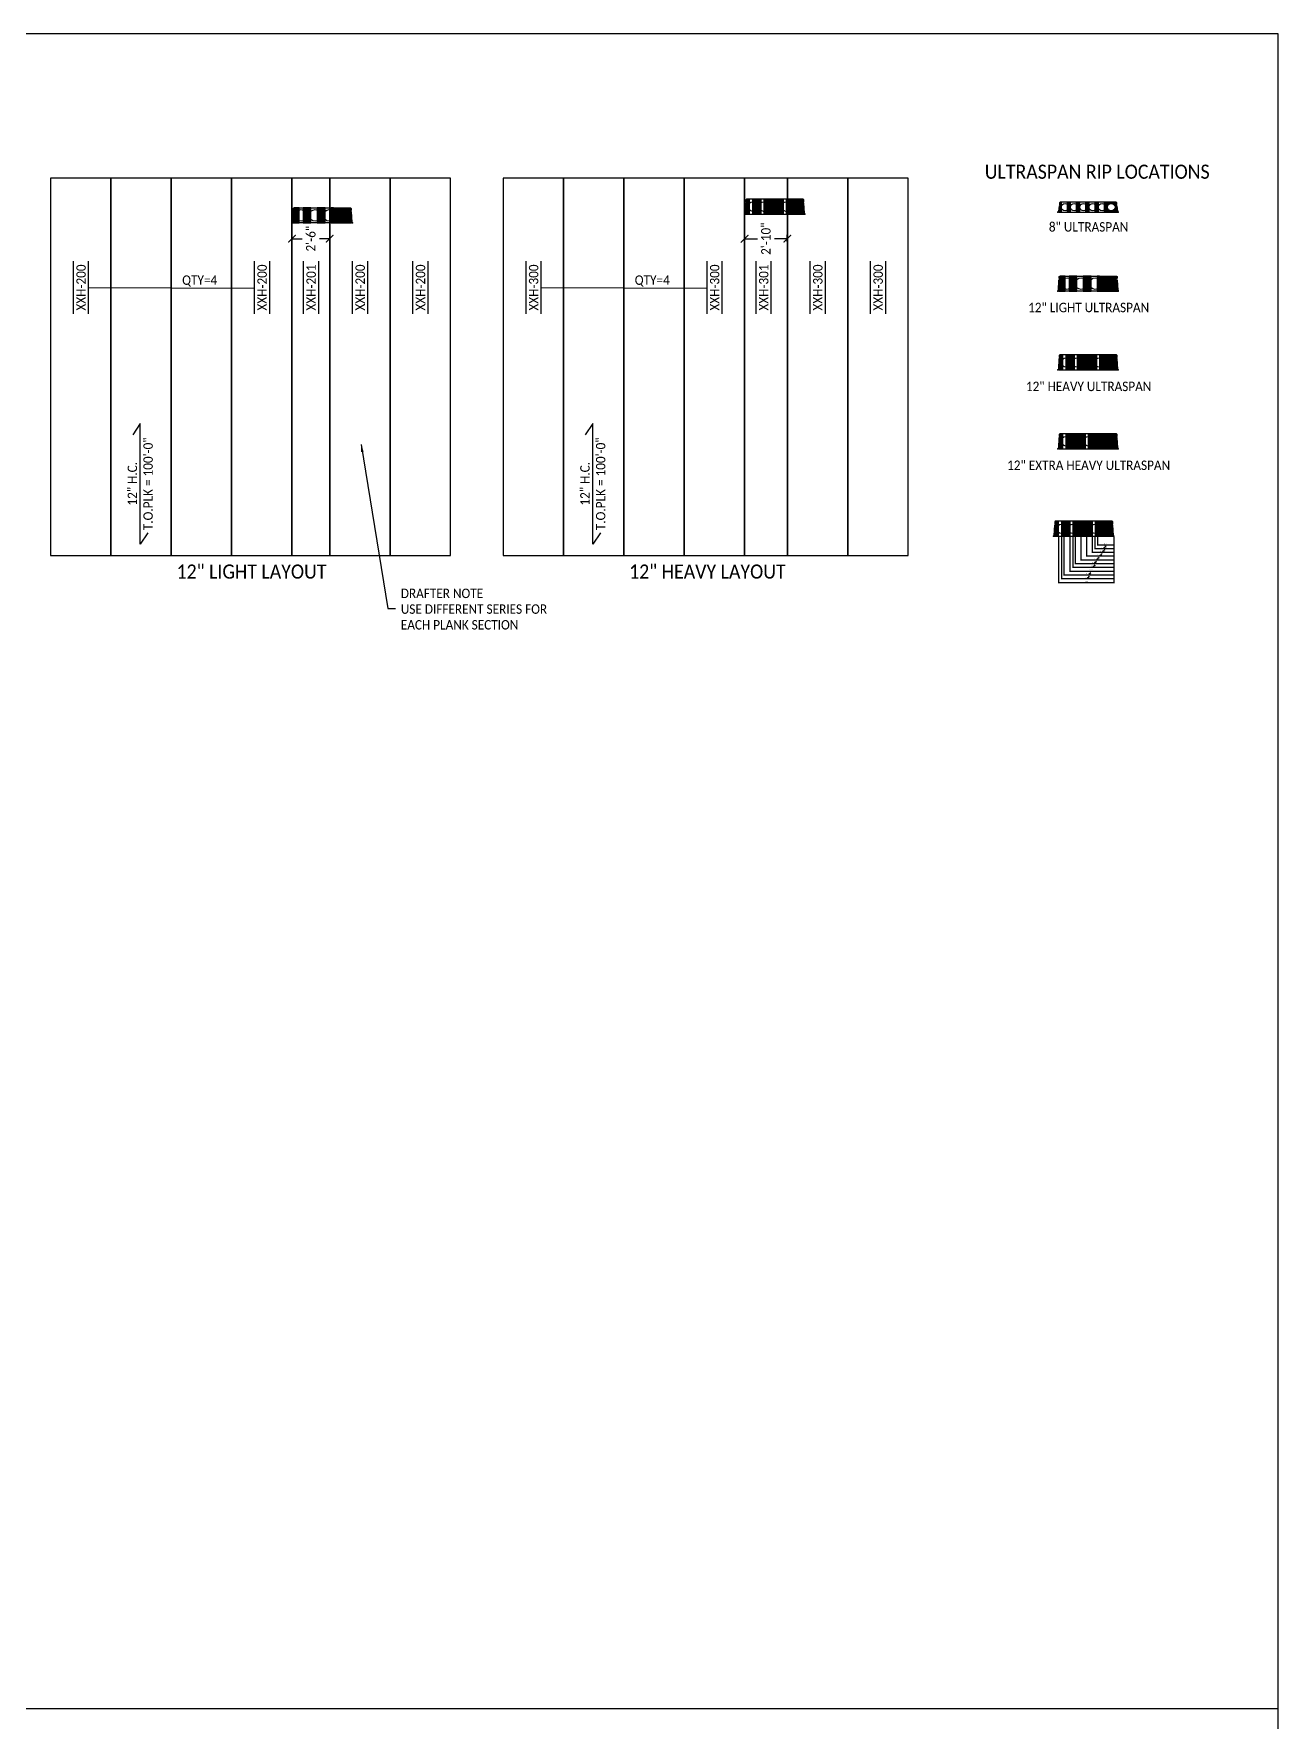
# Model space of a CAD drawing. Header units: inches. Extents: x -4800 to 29350, y 0 to 14051.
# Drawn here: x -2515 to -1525, y 2522 to 3864 of the extents above; entities that cross this region are included whole.
import ezdxf

# ---------------------------------------------------------------- set-up
doc = ezdxf.new("R2010")
doc.units = ezdxf.units.IN
doc.header["$LTSCALE"] = 0.5
doc.header["$MEASUREMENT"] = 0
for name, color, linetype in [('PC BM - BEAM CONT.', 1, 'Continuous'), ('PC PLK - 12H in CONT.', 150, 'Continuous'), ('PC PLK - 12L in CONT.', 151, 'Continuous'), ('PC PLK - DIRECTION NOTE', 3, 'Continuous'), ('PC PLK - RIP WIDTH', 4, 'Continuous'), ('PC PLK - TAG', 3, 'Continuous'), ('SHT - STEEL COLUMN', 4, 'Continuous')]:
    doc.layers.add(name, color=color, linetype=linetype)
for name, color, linetype, plot in [('PC PLK - RIP SECTIONS', 7, 'Continuous', False), ('SHT - NO PLOT LINE 2', 110, 'Continuous', False), ('SHT - NO PLOT LINE 3', 150, 'Continuous', False)]:
    doc.layers.add(name, color=color, linetype=linetype, plot=plot)
doc.layers.get('0').freeze()
doc.styles.add('CMC-NARROW', font='calibril.ttf', dxfattribs={"width": 0.9})
doc.dimstyles.new('CMC-NARROW', dxfattribs={"dimscale": 96, "dimtxt": 0.078125, "dimasz": 0.0625, "dimexe": 0.03125, "dimexo": 0.0625, "dimgap": 0.03125, "dimtad": 1, "dimdec": 4, "dimzin": 3, "dimdsep": 46, "dimlunit": 4, "dimtxsty": 'CMC-NARROW', "dimblk": 'ARCHTICK', "dimcen": 0, "dimclrd": 256, "dimclre": 256, "dimclrt": 256, "dimazin": 1, "dimtfac": 0.75, "dimtdec": 4, "dimtofl": 0, "dimtmove": 1, "dimatfit": 0, "dimfxl": 1, "dimtfillclr": 256, "dimfrac": 1, "dimtzin": 0, "dimlwd": -1, "dimlwe": -1, "dimarcsym": 0})

# ---------------------------------------------------------------- blocks, each defined once
blk = doc.blocks.new('_ArchTick')
at = {"color": 0, "linetype": 'ByBlock', "const_width": 0.15}
blk.add_lwpolyline([(-0.5, -0.5), (0.5, 0.5)], dxfattribs=at)
blk = doc.blocks.new('*D36')
at = {"layer": 'Defpoints', "color": 0, "transparency": 16777216}
for p in [(-2309.5, 3692.7), (-2279.5, 3701), (-2279.5, 3692.7)]:
    blk.add_point(p, dxfattribs=at)
at = {"layer": 'PC PLK - RIP WIDTH', "transparency": 16777216}
for p, q in [((-2309.5, 3698.7), (-2309.5, 3704)), ((-2309.5, 3701), (-2301.3, 3701)), ((-2279.5, 3701), (-2287.6, 3701)), ((-2279.5, 3698.7), (-2279.5, 3704))]:
    blk.add_line(p, q, dxfattribs=at)
at = {"layer": 'PC PLK - RIP WIDTH', "transparency": 16777216, "xscale": 6, "yscale": 6, "zscale": 6, "rotation": 180}
blk.add_blockref('_ArchTick', (-2309.5, 3701), dxfattribs=at)
at = {"layer": 'PC PLK - RIP WIDTH', "transparency": 16777216, "xscale": 6, "yscale": 6, "zscale": 6}
blk.add_blockref('_ArchTick', (-2279.5, 3701), dxfattribs=at)
at = {"layer": 'PC PLK - RIP WIDTH', "transparency": 16777216, "insert": (-2294.5, 3701), "char_height": 7.5, "attachment_point": 5, "rotation": 90, "style": 'CMC-NARROW'}
blk.add_mtext('2\'-6"', dxfattribs=at)
blk = doc.blocks.new('*D37')
at = {"layer": 'Defpoints', "color": 0, "transparency": 16777216}
for p in [(-1949.5, 3692.7), (-1915.5, 3701), (-1915.5, 3692.7)]:
    blk.add_point(p, dxfattribs=at)
at = {"layer": 'PC PLK - RIP WIDTH', "transparency": 16777216}
for p, q in [((-1949.5, 3698.7), (-1949.5, 3704)), ((-1949.5, 3701), (-1939.3, 3701)), ((-1915.5, 3701), (-1925.6, 3701)), ((-1915.5, 3698.7), (-1915.5, 3704))]:
    blk.add_line(p, q, dxfattribs=at)
at = {"layer": 'PC PLK - RIP WIDTH', "transparency": 16777216, "xscale": 6, "yscale": 6, "zscale": 6, "rotation": 180}
blk.add_blockref('_ArchTick', (-1949.5, 3701), dxfattribs=at)
at = {"layer": 'PC PLK - RIP WIDTH', "transparency": 16777216, "xscale": 6, "yscale": 6, "zscale": 6}
blk.add_blockref('_ArchTick', (-1915.5, 3701), dxfattribs=at)
at = {"layer": 'PC PLK - RIP WIDTH', "transparency": 16777216, "insert": (-1932.5, 3701), "char_height": 7.5, "attachment_point": 5, "rotation": 90, "style": 'CMC-NARROW'}
blk.add_mtext('2\'-10"', dxfattribs=at)
blk = doc.blocks.new('CMC PLANK RIPS 12in LIGHT')
at = {"layer": 'PC PLK - RIP SECTIONS'}
h = blk.add_hatch(color=241, dxfattribs=at)
h.dxf.hatch_style = 1
edge = h.paths.add_edge_path()
edge.add_line((0.6, 0), (0.1, 0.5))
edge.add_line((0.1, 0.5), (0.1, 0.7))
edge.add_line((0.1, 0.7), (0.3, 0.7))
edge.add_line((0.3, 0.7), (0.8, 8.8))
edge.add_arc((0.5, 9.5), 0.805, 288.3232, 425.0232)
edge.add_line((0.9, 10.2), (0.9, 11.5))
edge.add_line((0.9, 11.5), (1.4, 12))
edge.add_line((1.4, 12), (5.6, 12))
edge.add_line((5.6, 12), (5.6, 0))
edge.add_line((5.6, 0), (0.6, 0))
h = blk.add_hatch(color=71, dxfattribs=at)
h.dxf.hatch_style = 1
h.paths.add_polyline_path([(8.8, 0), (10.8, 0), (10.8, 12), (8.8, 12)])
h = blk.add_hatch(color=241, dxfattribs=at)
h.dxf.hatch_style = 1
h.paths.add_polyline_path([(15, 12), (10.8, 12), (10.8, 0), (15, 0)])
h = blk.add_hatch(color=71, dxfattribs=at)
h.dxf.hatch_style = 1
h.paths.add_polyline_path([(20, 0), (21.9, 0), (21.9, 12), (20, 12)])
h = blk.add_hatch(color=241, dxfattribs=at)
h.dxf.hatch_style = 1
h.paths.add_polyline_path([(26.3, 12), (21.9, 12), (21.9, 0), (26.3, 0)])
h = blk.add_hatch(color=71, dxfattribs=at)
h.dxf.hatch_style = 1
h.paths.add_polyline_path([(31.1, 0), (33.1, 0), (33.1, 12), (31.1, 12)])
h = blk.add_hatch(color=241, dxfattribs=at)
h.dxf.hatch_style = 1
edge = h.paths.add_edge_path()
edge.add_line((47.9, 0.5), (47.4, 0))
edge.add_line((47.4, 0), (33.1, 0))
edge.add_line((33.1, 0), (33.1, 12))
edge.add_line((33.1, 12), (46.6, 12))
edge.add_line((46.6, 12), (47.1, 11.5))
edge.add_line((47.1, 11.5), (47.1, 10.2))
edge.add_arc((47.5, 9.5), 0.805, 474.9768, 611.6768)
edge.add_line((47.2, 8.8), (47.7, 0.7))
edge.add_line((47.7, 0.7), (47.9, 0.7))
edge.add_line((47.9, 0.7), (47.9, 0.5))
at = {"layer": 'PC PLK - RIP SECTIONS', "color": 0}
blk.add_lwpolyline([(47.7, 0.7), (47.9, 0.7), (47.9, 0.5), (47.4, 0), (0.6, 0), (0.1, 0.5), (0.1, 0.7), (0.3, 0.7), (0.8, 8.8, 0.678962), (0.9, 10.2), (0.9, 11.5), (1.4, 12), (46.6, 12), (47.1, 11.5), (47.1, 10.2, 0.678962), (47.2, 8.8)], format="xyb", close=True, dxfattribs=at)
at = {"layer": 'PC PLK - RIP SECTIONS', "color": 1}
for points in [[(0.6, 0), (5.6, 0), (5.6, 12), (1.7, 12)], [(33.1, 12), (33.1, 0), (47.4, 0)]]:
    blk.add_lwpolyline(points, dxfattribs=at)
at = {"layer": 'PC PLK - RIP SECTIONS', "color": 3}
for points in [[(8.8, 0), (10.8, 0), (10.8, 12), (8.8, 12)], [(20, 0), (21.9, 0), (21.9, 12), (20, 12)], [(31.1, 0), (33.1, 0), (33.1, 12), (31.1, 12)]]:
    blk.add_lwpolyline(points, close=True, dxfattribs=at)
at = {"layer": 'PC PLK - RIP SECTIONS', "color": 1}
for points in [[(15, 12), (10.8, 12), (10.8, 0), (15, 0)], [(26.3, 12), (21.9, 12), (21.9, 0), (26.3, 0)]]:
    blk.add_lwpolyline(points, close=True, dxfattribs=at)
at = {"layer": 'PC PLK - RIP SECTIONS', "color": 8}
for centre in [(2.2, 1.7), (11.6, 1.7), (12.8, 10.2), (12.8, 3), (12.8, 1.7), (14.1, 1.7), (22.8, 1.7), (24, 10.2), (24, 3), (24, 1.7), (25.2, 1.7), (33.9, 1.7), (35.2, 10.2), (35.2, 3), (35.2, 1.7), (36.4, 1.7), (45.8, 1.7)]:
    blk.add_circle(centre, 0.25, dxfattribs=at)
at = {"layer": 'PC PLK - RIP SECTIONS'}
for centre in [(7.2, 6), (18.4, 6), (29.6, 6), (40.8, 6)]:
    blk.add_circle(centre, 4.66, dxfattribs=at)
for p in [(0, 0), (48, 0)]:
    blk.add_point(p, dxfattribs=at)
blk = doc.blocks.new('CMC PLANK RIPS 8in')
at = {"layer": 'PC PLK - RIP SECTIONS'}
h = blk.add_hatch(color=241, dxfattribs=at)
h.dxf.hatch_style = 1
edge = h.paths.add_edge_path()
edge.add_arc((0.4, 5.7), 0.937, 298.8501, 405.1108, ccw=False)
edge.add_line((0.9, 4.9), (0.3, 0.7))
edge.add_line((0.3, 0.7), (0.1, 0.7))
edge.add_line((0.1, 0.7), (0.1, 0.5))
edge.add_line((0.1, 0.5), (0.6, 0))
edge.add_line((0.6, 0), (2.8, 0))
edge.add_line((2.8, 0), (2.8, 8))
edge.add_line((2.8, 8), (1.7, 8))
edge.add_line((1.7, 8), (1.2, 7.5))
edge.add_line((1.2, 7.5), (1.1, 6.4))
h = blk.add_hatch(color=71, dxfattribs=at)
h.dxf.hatch_style = 1
h.paths.add_polyline_path([(8.4, 8), (7.2, 8), (7.2, 0), (8.4, 0)])
h = blk.add_hatch(color=241, dxfattribs=at)
h.dxf.hatch_style = 1
h.paths.add_polyline_path([(10.1, 8), (8.4, 8), (8.4, 0), (10.1, 0)])
h = blk.add_hatch(color=71, dxfattribs=at)
h.dxf.hatch_style = 1
h.paths.add_polyline_path([(15.8, 8), (14.5, 8), (14.5, 0), (15.8, 0)])
h = blk.add_hatch(color=241, dxfattribs=at)
h.dxf.hatch_style = 1
h.paths.add_polyline_path([(17.5, 8), (15.8, 8), (15.8, 0), (17.5, 0)])
h = blk.add_hatch(color=71, dxfattribs=at)
h.dxf.hatch_style = 1
h.paths.add_polyline_path([(23.1, 8), (22, 8), (22, 0), (23.1, 0)])
h = blk.add_hatch(color=241, dxfattribs=at)
h.dxf.hatch_style = 1
h.paths.add_polyline_path([(24.9, 8), (23.1, 8), (23.1, 0), (24.9, 0)])
h = blk.add_hatch(color=71, dxfattribs=at)
h.dxf.hatch_style = 1
h.paths.add_polyline_path([(30.5, 8), (29.2, 8), (29.2, 0), (30.5, 0)])
h = blk.add_hatch(color=241, dxfattribs=at)
h.dxf.hatch_style = 1
h.paths.add_polyline_path([(32.2, 8), (30.5, 8), (30.5, 0), (32.2, 0)])
h = blk.add_hatch(color=71, dxfattribs=at)
h.dxf.hatch_style = 1
h.paths.add_polyline_path([(37.8, 8), (36.8, 8), (36.8, 0), (37.8, 0)])
h = blk.add_hatch(color=241, dxfattribs=at)
h.dxf.hatch_style = 1
edge = h.paths.add_edge_path(flags=16)
edge.add_arc((42.4, 4), 3, 180, 540, ccw=False)
edge = h.paths.add_edge_path()
edge.add_line((46.3, 8), (46.8, 7.5))
edge.add_line((46.8, 7.5), (46.9, 6.4))
edge.add_arc((47.6, 5.7), 0.937, 494.8892, 601.15)
edge.add_line((47.1, 4.9), (47.7, 0.7))
edge.add_line((47.7, 0.7), (47.9, 0.7))
edge.add_line((47.9, 0.7), (47.9, 0.5))
edge.add_line((47.9, 0.5), (47.4, 0))
edge.add_line((47.4, 0), (37.8, 0))
edge.add_line((37.8, 0), (37.8, 8))
edge.add_line((37.8, 8), (46.3, 8))
at = {"layer": 'PC PLK - RIP SECTIONS', "color": 0}
blk.add_lwpolyline([(46.3, 8), (1.7, 8), (1.2, 7.5), (1.1, 6.4, -0.500002), (0.9, 4.9), (0.3, 0.7), (0.1, 0.7), (0.1, 0.5), (0.6, 0), (47.4, 0), (47.9, 0.5), (47.9, 0.7), (47.7, 0.7), (47.1, 4.9), (47.1, 4.9, -0.500003), (46.9, 6.4), (46.9, 6.4), (46.8, 7.5)], format="xyb", close=True, dxfattribs=at)
at = {"layer": 'PC PLK - RIP SECTIONS', "color": 1}
for points in [[(0.6, 0), (2.8, 0), (2.8, 8), (1.7, 8), (1.2, 7.5), (1.1, 6.4, -0.500002), (0.9, 4.9), (0.3, 0.7), (0.1, 0.7), (0.1, 0.5), (0.6, 0)], [(46.3, 8), (37.8, 8), (37.8, 0), (47.4, 0), (47.9, 0.5), (47.9, 0.7), (47.7, 0.7), (47.1, 4.9, -0.500003), (46.9, 6.4), (46.8, 7.5)]]:
    blk.add_lwpolyline(points, format="xyb", close=True, dxfattribs=at)
at = {"layer": 'PC PLK - RIP SECTIONS', "color": 3}
for points in [[(8.4, 8), (7.2, 8), (7.2, 0), (8.4, 0)], [(15.8, 8), (14.5, 8), (14.5, 0), (15.8, 0)], [(23.1, 8), (22, 8), (22, 0), (23.1, 0)], [(30.5, 8), (29.2, 8), (29.2, 0), (30.5, 0)], [(37.8, 8), (36.8, 8), (36.8, 0), (37.8, 0)]]:
    blk.add_lwpolyline(points, close=True, dxfattribs=at)
at = {"layer": 'PC PLK - RIP SECTIONS', "color": 1}
for points in [[(10.1, 8), (8.4, 8), (8.4, 0), (10.1, 0)], [(17.5, 8), (15.8, 8), (15.8, 0), (17.5, 0)], [(24.9, 8), (23.1, 8), (23.1, 0), (24.9, 0)], [(32.2, 8), (30.5, 8), (30.5, 0), (32.2, 0)]]:
    blk.add_lwpolyline(points, close=True, dxfattribs=at)
at = {"layer": 'PC PLK - RIP SECTIONS'}
for centre in [(1.9, 1.7), (9.2, 6.2), (9.2, 1.7), (16.6, 6.2), (16.6, 1.7), (24, 6.2), (24, 1.7), (31.4, 6.2), (31.4, 1.7), (38.8, 6.2), (38.8, 1.7), (46.1, 1.7)]:
    blk.add_circle(centre, 0.25, dxfattribs=at)
at = {"layer": 'PC PLK - RIP SECTIONS', "color": 0}
for centre in [(5.6, 4), (12.9, 4), (20.3, 4), (27.7, 4), (35.1, 4), (42.4, 4)]:
    blk.add_circle(centre, 3, dxfattribs=at)
at = {"layer": 'PC PLK - RIP SECTIONS'}
for p in [(0, 0), (48, 0)]:
    blk.add_point(p, dxfattribs=at)
blk = doc.blocks.new('CMC PLANK RIPS 12in EXT HEAVY')
at = {"layer": 'PC PLK - RIP SECTIONS'}
h = blk.add_hatch(color=241, dxfattribs=at)
h.dxf.hatch_style = 1
edge = h.paths.add_edge_path()
edge.add_line((0.6, 0), (0.1, 0.5))
edge.add_line((0.1, 0.5), (0.1, 0.7))
edge.add_line((0.1, 0.7), (0.3, 0.7))
edge.add_line((0.3, 0.7), (0.8, 8.8))
edge.add_arc((0.6, 9.4), 0.682, 280.9864, 431.4667)
edge.add_line((0.9, 10.1), (0.9, 11.5))
edge.add_line((0.9, 11.5), (1.4, 12))
edge.add_line((1.4, 12), (4, 12))
edge.add_line((4, 12), (4, 0))
edge.add_line((4, 0), (0.6, 0))
h = blk.add_hatch(color=71, dxfattribs=at)
h.dxf.hatch_style = 1
h.paths.add_polyline_path([(8.2, 0), (6.2, 0), (6.2, 12), (8.2, 12)])
h = blk.add_hatch(color=241, dxfattribs=at)
h.dxf.hatch_style = 1
h.paths.add_polyline_path([(13, 12), (8.2, 12), (8.2, 0), (13, 0)])
h = blk.add_hatch(color=71, dxfattribs=at)
h.dxf.hatch_style = 1
h.paths.add_polyline_path([(17.2, 0), (13, 0), (13, 12), (17.2, 12)])
h = blk.add_hatch(color=241, dxfattribs=at)
h.dxf.hatch_style = 1
h.paths.add_polyline_path([(22, 12), (17.2, 12), (17.2, 0), (22, 0)])
h = blk.add_hatch(color=71, dxfattribs=at)
h.dxf.hatch_style = 1
h.paths.add_polyline_path([(26, 0), (24, 0), (24, 12), (26, 12)])
h = blk.add_hatch(color=241, dxfattribs=at)
h.dxf.hatch_style = 1
h.paths.add_polyline_path([(30.7, 12), (26, 12), (26, 0), (30.7, 0)])
h = blk.add_hatch(color=71, dxfattribs=at)
h.dxf.hatch_style = 1
h.paths.add_polyline_path([(35, 0), (30.7, 0), (30.7, 12), (35, 12)])
h = blk.add_hatch(color=241, dxfattribs=at)
h.dxf.hatch_style = 1
edge = h.paths.add_edge_path()
edge.add_line((47.9, 0.5), (47.4, 0))
edge.add_line((47.4, 0), (35, 0))
edge.add_line((35, 0), (35, 12))
edge.add_line((35, 12), (46.6, 12))
edge.add_line((46.6, 12), (47.1, 11.5))
edge.add_line((47.1, 11.5), (47.1, 10.2))
edge.add_arc((47.5, 9.5), 0.805, 474.9768, 611.6768)
edge.add_line((47.2, 8.8), (47.7, 0.7))
edge.add_line((47.7, 0.7), (47.9, 0.7))
edge.add_line((47.9, 0.7), (47.9, 0.5))
at = {"layer": 'PC PLK - RIP SECTIONS', "color": 0}
blk.add_lwpolyline([(46.6, 12), (1.4, 12), (0.9, 11.5), (0.9, 10.2, -0.678962), (0.8, 8.8), (0.3, 0.7), (0.1, 0.7), (0.1, 0.5), (0.6, 0), (47.4, 0), (47.9, 0.5), (47.9, 0.7), (47.7, 0.7), (47.2, 8.8, -0.769999), (47.1, 10.1), (47.1, 11.5)], format="xyb", close=True, dxfattribs=at)
at = {"layer": 'PC PLK - RIP SECTIONS', "color": 1}
for points in [[(0.6, 0), (4, 0), (4, 12), (1.7, 12)], [(35, 12), (35, 0), (47.4, 0)]]:
    blk.add_lwpolyline(points, dxfattribs=at)
at = {"layer": 'PC PLK - RIP SECTIONS', "color": 3}
for points in [[(6.2, 0), (8.2, 0), (8.2, 12), (6.2, 12)], [(13, 0), (17.2, 0), (17.2, 12), (13, 12)], [(24, 0), (26, 0), (26, 12), (24, 12)], [(30.7, 0), (35, 0), (35, 12), (30.7, 12)]]:
    blk.add_lwpolyline(points, close=True, dxfattribs=at)
at = {"layer": 'PC PLK - RIP SECTIONS', "color": 1}
for points in [[(13, 12), (8.2, 12), (8.2, 0), (13, 0)], [(22, 12), (17.2, 12), (17.2, 0), (22, 0)], [(30.7, 12), (26, 12), (26, 0), (30.7, 0)]]:
    blk.add_lwpolyline(points, close=True, dxfattribs=at)
blk.add_lwpolyline([(35, 0), (47.4, 0), (47.9, 0.5), (47.9, 0.7), (47.7, 0.7), (47.2, 8.8, -0.678962), (47.1, 10.2), (47.1, 11.5), (46.6, 12), (35, 12), (35, 0)], format="xyb", dxfattribs=at)
at = {"layer": 'PC PLK - RIP SECTIONS', "color": 8}
for centre in [(2.1, 2.2), (9.7, 2.2), (10.7, 10.2), (10.7, 3.5), (11.7, 2.2), (18.6, 2.2), (19.6, 10.2), (19.6, 3.5), (20.6, 2.2), (27.4, 2.2), (28.4, 10.2), (28.4, 3.5), (29.4, 2.2), (36.3, 2.2), (37.3, 10.2), (37.3, 3.5), (38.3, 2.2), (45.9, 2.2)]:
    blk.add_circle(centre, 0.25, dxfattribs=at)
at = {"layer": 'PC PLK - RIP SECTIONS', "color": 0}
for centre in [(6.2, 6), (24, 6), (41.7, 6)]:
    blk.add_circle(centre, 3.75, dxfattribs=at)
at = {"layer": 'PC PLK - RIP SECTIONS'}
for p in [(0, 0), (48, 0)]:
    blk.add_point(p, dxfattribs=at)
blk = doc.blocks.new('CMC PLANK RIPS 12in HEAVY')
at = {"layer": 'PC PLK - RIP SECTIONS'}
h = blk.add_hatch(color=241, dxfattribs=at)
h.dxf.hatch_style = 1
edge = h.paths.add_edge_path()
edge.add_line((0.6, 0), (0.1, 0.5))
edge.add_line((0.1, 0.5), (0.1, 0.7))
edge.add_line((0.1, 0.7), (0.3, 0.7))
edge.add_line((0.3, 0.7), (0.8, 8.8))
edge.add_arc((0.6, 9.4), 0.682, 280.9864, 431.4667)
edge.add_line((0.9, 10.1), (0.9, 11.5))
edge.add_line((0.9, 11.5), (1.4, 12))
edge.add_line((1.4, 12), (4, 12))
edge.add_line((4, 12), (4, 0))
edge.add_line((4, 0), (0.6, 0))
h = blk.add_hatch(color=71, dxfattribs=at)
h.dxf.hatch_style = 1
h.paths.add_polyline_path([(8.3, 0), (6.3, 0), (6.3, 12), (8.3, 12)])
h = blk.add_hatch(color=241, dxfattribs=at)
h.dxf.hatch_style = 1
h.paths.add_polyline_path([(13, 12), (8.3, 12), (8.3, 0), (13, 0)])
h = blk.add_hatch(color=71, dxfattribs=at)
h.dxf.hatch_style = 1
h.paths.add_polyline_path([(17.3, 0), (15.3, 0), (15.3, 12), (17.3, 12)])
h = blk.add_hatch(color=241, dxfattribs=at)
h.dxf.hatch_style = 1
h.paths.add_polyline_path([(22, 12), (17.3, 12), (17.3, 0), (22, 0)])
h = blk.add_hatch(color=71, dxfattribs=at)
h.dxf.hatch_style = 1
h.paths.add_polyline_path([(26.1, 0), (21.8, 0), (21.8, 12), (26.1, 12)])
h = blk.add_hatch(color=241, dxfattribs=at)
h.dxf.hatch_style = 1
h.paths.add_polyline_path([(30.7, 12), (26, 12), (26, 0), (30.7, 0)])
h = blk.add_hatch(color=71, dxfattribs=at)
h.dxf.hatch_style = 1
h.paths.add_polyline_path([(35, 0), (33, 0), (33, 12), (35, 12)])
h = blk.add_hatch(color=241, dxfattribs=at)
h.dxf.hatch_style = 1
edge = h.paths.add_edge_path()
edge.add_line((47.9, 0.5), (47.4, 0))
edge.add_line((47.4, 0), (35, 0))
edge.add_line((35, 0), (35, 12))
edge.add_line((35, 12), (46.6, 12))
edge.add_line((46.6, 12), (47.1, 11.5))
edge.add_line((47.1, 11.5), (47.1, 10.2))
edge.add_arc((47.5, 9.5), 0.805, 474.9768, 611.6768)
edge.add_line((47.2, 8.8), (47.7, 0.7))
edge.add_line((47.7, 0.7), (47.9, 0.7))
edge.add_line((47.9, 0.7), (47.9, 0.5))
at = {"layer": 'PC PLK - RIP SECTIONS', "color": 0}
blk.add_lwpolyline([(46.6, 12), (1.4, 12), (0.9, 11.5), (0.9, 10.2, -0.678962), (0.8, 8.8), (0.3, 0.7), (0.1, 0.7), (0.1, 0.5), (0.6, 0), (47.4, 0), (47.9, 0.5), (47.9, 0.7), (47.7, 0.7), (47.2, 8.8, -0.769999), (47.1, 10.1), (47.1, 11.5)], format="xyb", close=True, dxfattribs=at)
at = {"layer": 'PC PLK - RIP SECTIONS', "color": 1}
for points in [[(0.6, 0), (4, 0), (4, 12), (1.7, 12)], [(35, 12), (35, 0), (47.4, 0)]]:
    blk.add_lwpolyline(points, dxfattribs=at)
at = {"layer": 'PC PLK - RIP SECTIONS', "color": 3}
for points in [[(6.3, 0), (8.3, 0), (8.3, 12), (6.3, 12)], [(13, 0), (17.3, 0), (17.3, 12), (13, 12)], [(15.3, 0), (17.3, 0), (17.3, 12), (15.3, 12)], [(21.8, 0), (26.1, 0), (26.1, 12), (21.8, 12)], [(30.7, 0), (35, 0), (35, 12), (30.7, 12)], [(33, 0), (35, 0), (35, 12), (33, 12)]]:
    blk.add_lwpolyline(points, close=True, dxfattribs=at)
at = {"layer": 'PC PLK - RIP SECTIONS', "color": 1}
for points in [[(13, 12), (8.3, 12), (8.3, 0), (13, 0)], [(22, 12), (17.3, 12), (17.3, 0), (22, 0)], [(30.7, 12), (26, 12), (26, 0), (30.7, 0)]]:
    blk.add_lwpolyline(points, close=True, dxfattribs=at)
blk.add_lwpolyline([(35, 0), (47.4, 0), (47.9, 0.5), (47.9, 0.7), (47.7, 0.7), (47.2, 8.8, -0.678962), (47.1, 10.2), (47.1, 11.5), (46.6, 12), (35, 12), (35, 0)], format="xyb", dxfattribs=at)
at = {"layer": 'PC PLK - RIP SECTIONS', "color": 8}
for centre in [(2.1, 2.2), (9.7, 2.2), (10.7, 10.2), (10.7, 3.5), (11.7, 2.2), (18.6, 2.2), (19.6, 10.2), (19.6, 3.5), (20.6, 2.2), (27.4, 2.2), (28.4, 10.2), (28.4, 3.5), (29.4, 2.2), (36.3, 2.2), (37.3, 10.2), (37.3, 3.5), (38.3, 2.2), (45.9, 2.2)]:
    blk.add_circle(centre, 0.25, dxfattribs=at)
at = {"layer": 'PC PLK - RIP SECTIONS', "color": 0}
for centre in [(6.3, 6), (15.1, 6), (32.9, 6), (41.8, 6)]:
    blk.add_circle(centre, 3.75, dxfattribs=at)
at = {"layer": 'PC PLK - RIP SECTIONS'}
for p in [(0, 0), (48, 0)]:
    blk.add_point(p, dxfattribs=at)
blk = doc.blocks.new('*D22')
at = {"layer": 'Defpoints', "color": 0, "transparency": 16777216}
for p in [(4969.8, 3262.3), (4982.8, 3262.3), (4982.8, 3255.4)]:
    blk.add_point(p, dxfattribs=at)
at = {"layer": 'PC BM - BEAM CONT.', "transparency": 16777216}
for p, q in [((4969.8, 3261.6), (4969.8, 3255.1)), ((4982.8, 3261.6), (4982.8, 3255.1)), ((4969.8, 3255.4), (4982.8, 3255.4))]:
    blk.add_line(p, q, dxfattribs=at)
at = {"layer": 'PC BM - BEAM CONT.', "transparency": 16777216, "xscale": 0.75, "yscale": 0.75, "zscale": 0.75, "rotation": 180}
blk.add_blockref('_ArchTick', (4969.8, 3255.4), dxfattribs=at)
at = {"layer": 'PC BM - BEAM CONT.', "transparency": 16777216, "xscale": 0.75, "yscale": 0.75, "zscale": 0.75}
blk.add_blockref('_ArchTick', (4982.8, 3255.4), dxfattribs=at)
at = {"layer": 'PC BM - BEAM CONT.', "transparency": 16777216, "insert": (4976.3, 3256.3), "char_height": 0.938, "attachment_point": 5, "style": 'CMC-NARROW'}
blk.add_mtext('1\'-1"', dxfattribs=at)
blk = doc.blocks.new('*D23')
at = {"layer": 'Defpoints', "color": 0, "transparency": 16777216}
for p in [(4967.7, 3262.3), (4982.8, 3262.3), (4967.7, 3252.4)]:
    blk.add_point(p, dxfattribs=at)
at = {"layer": 'PC BM - BEAM CONT.', "transparency": 16777216}
for p, q in [((4967.7, 3261.6), (4967.7, 3252.1)), ((4982.8, 3261.6), (4982.8, 3252.1)), ((4982.8, 3252.4), (4967.7, 3252.4))]:
    blk.add_line(p, q, dxfattribs=at)
at = {"layer": 'PC BM - BEAM CONT.', "transparency": 16777216, "xscale": 0.75, "yscale": 0.75, "zscale": 0.75, "rotation": 180}
blk.add_blockref('_ArchTick', (4967.7, 3252.4), dxfattribs=at)
at = {"layer": 'PC BM - BEAM CONT.', "transparency": 16777216, "xscale": 0.75, "yscale": 0.75, "zscale": 0.75}
blk.add_blockref('_ArchTick', (4982.8, 3252.4), dxfattribs=at)
at = {"layer": 'PC BM - BEAM CONT.', "transparency": 16777216, "insert": (4975.2, 3253.8), "char_height": 0.938, "attachment_point": 5, "style": 'CMC-NARROW'}
blk.add_mtext('1\'-3{\\H1x;\\S3#16;}"', dxfattribs=at)
blk = doc.blocks.new('*D24')
at = {"layer": 'Defpoints', "color": 0, "transparency": 16777216}
for p in [(4965.5, 3262.3), (4982.8, 3262.3), (4965.5, 3249.4)]:
    blk.add_point(p, dxfattribs=at)
at = {"layer": 'PC BM - BEAM CONT.', "transparency": 16777216}
for p, q in [((4965.5, 3261.6), (4965.5, 3249.1)), ((4982.8, 3261.6), (4982.8, 3249.1)), ((4982.8, 3249.4), (4965.5, 3249.4))]:
    blk.add_line(p, q, dxfattribs=at)
at = {"layer": 'PC BM - BEAM CONT.', "transparency": 16777216, "xscale": 0.75, "yscale": 0.75, "zscale": 0.75, "rotation": 180}
blk.add_blockref('_ArchTick', (4965.5, 3249.4), dxfattribs=at)
at = {"layer": 'PC BM - BEAM CONT.', "transparency": 16777216, "xscale": 0.75, "yscale": 0.75, "zscale": 0.75}
blk.add_blockref('_ArchTick', (4982.8, 3249.4), dxfattribs=at)
at = {"layer": 'PC BM - BEAM CONT.', "transparency": 16777216, "insert": (4974.2, 3250.8), "char_height": 0.938, "attachment_point": 5, "style": 'CMC-NARROW'}
blk.add_mtext('1\'-5{\\H1x;\\S5#16;}"', dxfattribs=at)
blk = doc.blocks.new('*D25')
at = {"layer": 'Defpoints', "color": 0, "transparency": 16777216}
for p in [(4960.9, 3262.3), (4982.8, 3262.3), (4960.9, 3246.4)]:
    blk.add_point(p, dxfattribs=at)
at = {"layer": 'PC BM - BEAM CONT.', "transparency": 16777216}
for p, q in [((4960.9, 3261.6), (4960.9, 3246.1)), ((4982.8, 3261.6), (4982.8, 3246.1)), ((4982.8, 3246.4), (4960.9, 3246.4))]:
    blk.add_line(p, q, dxfattribs=at)
at = {"layer": 'PC BM - BEAM CONT.', "transparency": 16777216, "xscale": 0.75, "yscale": 0.75, "zscale": 0.75, "rotation": 180}
blk.add_blockref('_ArchTick', (4960.9, 3246.4), dxfattribs=at)
at = {"layer": 'PC BM - BEAM CONT.', "transparency": 16777216, "xscale": 0.75, "yscale": 0.75, "zscale": 0.75}
blk.add_blockref('_ArchTick', (4982.8, 3246.4), dxfattribs=at)
at = {"layer": 'PC BM - BEAM CONT.', "transparency": 16777216, "insert": (4971.9, 3247.8), "char_height": 0.938, "attachment_point": 5, "style": 'CMC-NARROW'}
blk.add_mtext('1\'-9{\\H1x;\\S7#8;}"', dxfattribs=at)
blk = doc.blocks.new('*D26')
at = {"layer": 'Defpoints', "color": 0, "transparency": 16777216}
for p in [(4956.6, 3262.3), (4982.8, 3262.3), (4956.6, 3243.4)]:
    blk.add_point(p, dxfattribs=at)
at = {"layer": 'PC BM - BEAM CONT.', "transparency": 16777216}
for p, q in [((4956.6, 3261.6), (4956.6, 3243.1)), ((4982.8, 3261.6), (4982.8, 3243.1)), ((4982.8, 3243.4), (4956.6, 3243.4))]:
    blk.add_line(p, q, dxfattribs=at)
at = {"layer": 'PC BM - BEAM CONT.', "transparency": 16777216, "xscale": 0.75, "yscale": 0.75, "zscale": 0.75, "rotation": 180}
blk.add_blockref('_ArchTick', (4956.6, 3243.4), dxfattribs=at)
at = {"layer": 'PC BM - BEAM CONT.', "transparency": 16777216, "xscale": 0.75, "yscale": 0.75, "zscale": 0.75}
blk.add_blockref('_ArchTick', (4982.8, 3243.4), dxfattribs=at)
at = {"layer": 'PC BM - BEAM CONT.', "transparency": 16777216, "insert": (4969.7, 3244.8), "char_height": 0.938, "attachment_point": 5, "style": 'CMC-NARROW'}
blk.add_mtext('2\'-2{\\H1x;\\S3#16;}"', dxfattribs=at)
blk = doc.blocks.new('*D27')
at = {"layer": 'Defpoints', "color": 0, "transparency": 16777216}
for p in [(4952.1, 3262.3), (4982.8, 3262.3), (4952.1, 3240.4)]:
    blk.add_point(p, dxfattribs=at)
at = {"layer": 'PC BM - BEAM CONT.', "transparency": 16777216}
for p, q in [((4952.1, 3261.6), (4952.1, 3240.1)), ((4982.8, 3261.6), (4982.8, 3240.1)), ((4982.8, 3240.4), (4952.1, 3240.4))]:
    blk.add_line(p, q, dxfattribs=at)
at = {"layer": 'PC BM - BEAM CONT.', "transparency": 16777216, "xscale": 0.75, "yscale": 0.75, "zscale": 0.75, "rotation": 180}
blk.add_blockref('_ArchTick', (4952.1, 3240.4), dxfattribs=at)
at = {"layer": 'PC BM - BEAM CONT.', "transparency": 16777216, "xscale": 0.75, "yscale": 0.75, "zscale": 0.75}
blk.add_blockref('_ArchTick', (4982.8, 3240.4), dxfattribs=at)
at = {"layer": 'PC BM - BEAM CONT.', "transparency": 16777216, "insert": (4967.4, 3241.8), "char_height": 0.938, "attachment_point": 5, "style": 'CMC-NARROW'}
blk.add_mtext('2\'-6{\\H1x;\\S3#4;}"', dxfattribs=at)
blk = doc.blocks.new('*D28')
at = {"layer": 'Defpoints', "color": 0, "transparency": 16777216}
for p in [(4950.1, 3262.3), (4982.8, 3262.3), (4950.1, 3237.4)]:
    blk.add_point(p, dxfattribs=at)
at = {"layer": 'PC BM - BEAM CONT.', "transparency": 16777216}
for p, q in [((4950.1, 3261.6), (4950.1, 3237.1)), ((4982.8, 3261.6), (4982.8, 3237.1)), ((4982.8, 3237.4), (4950.1, 3237.4))]:
    blk.add_line(p, q, dxfattribs=at)
at = {"layer": 'PC BM - BEAM CONT.', "transparency": 16777216, "xscale": 0.75, "yscale": 0.75, "zscale": 0.75, "rotation": 180}
blk.add_blockref('_ArchTick', (4950.1, 3237.4), dxfattribs=at)
at = {"layer": 'PC BM - BEAM CONT.', "transparency": 16777216, "xscale": 0.75, "yscale": 0.75, "zscale": 0.75}
blk.add_blockref('_ArchTick', (4982.8, 3237.4), dxfattribs=at)
at = {"layer": 'PC BM - BEAM CONT.', "transparency": 16777216, "insert": (4966.4, 3238.8), "char_height": 0.938, "attachment_point": 5, "style": 'CMC-NARROW'}
blk.add_mtext('2\'-8{\\H1x;\\S3#4;}"', dxfattribs=at)
blk = doc.blocks.new('*D29')
at = {"layer": 'Defpoints', "color": 0, "transparency": 16777216}
for p in [(4947.8, 3262.3), (4982.8, 3262.3), (4947.8, 3234.4)]:
    blk.add_point(p, dxfattribs=at)
at = {"layer": 'PC BM - BEAM CONT.', "transparency": 16777216}
for p, q in [((4947.8, 3261.6), (4947.8, 3234.1)), ((4982.8, 3261.6), (4982.8, 3234.1)), ((4982.8, 3234.4), (4947.8, 3234.4))]:
    blk.add_line(p, q, dxfattribs=at)
at = {"layer": 'PC BM - BEAM CONT.', "transparency": 16777216, "xscale": 0.75, "yscale": 0.75, "zscale": 0.75, "rotation": 180}
blk.add_blockref('_ArchTick', (4947.8, 3234.4), dxfattribs=at)
at = {"layer": 'PC BM - BEAM CONT.', "transparency": 16777216, "xscale": 0.75, "yscale": 0.75, "zscale": 0.75}
blk.add_blockref('_ArchTick', (4982.8, 3234.4), dxfattribs=at)
at = {"layer": 'PC BM - BEAM CONT.', "transparency": 16777216, "insert": (4965.3, 3235.3), "char_height": 0.938, "attachment_point": 5, "style": 'CMC-NARROW'}
blk.add_mtext('2\'-11"', dxfattribs=at)
blk = doc.blocks.new('*D30')
at = {"layer": 'Defpoints', "color": 0, "transparency": 16777216}
for p in [(4943.1, 3262.3), (4982.8, 3262.3), (4943.1, 3231.4)]:
    blk.add_point(p, dxfattribs=at)
at = {"layer": 'PC BM - BEAM CONT.', "transparency": 16777216}
for p, q in [((4943.1, 3261.6), (4943.1, 3231.1)), ((4982.8, 3261.6), (4982.8, 3231.1)), ((4982.8, 3231.4), (4943.1, 3231.4))]:
    blk.add_line(p, q, dxfattribs=at)
at = {"layer": 'PC BM - BEAM CONT.', "transparency": 16777216, "xscale": 0.75, "yscale": 0.75, "zscale": 0.75, "rotation": 180}
blk.add_blockref('_ArchTick', (4943.1, 3231.4), dxfattribs=at)
at = {"layer": 'PC BM - BEAM CONT.', "transparency": 16777216, "xscale": 0.75, "yscale": 0.75, "zscale": 0.75}
blk.add_blockref('_ArchTick', (4982.8, 3231.4), dxfattribs=at)
at = {"layer": 'PC BM - BEAM CONT.', "transparency": 16777216, "insert": (4962.9, 3232.8), "char_height": 0.938, "attachment_point": 5, "style": 'CMC-NARROW'}
blk.add_mtext('3\'-3{\\H1x;\\S3#4;}"', dxfattribs=at)
blk = doc.blocks.new('*D31')
at = {"layer": 'Defpoints', "color": 0, "transparency": 16777216}
for p in [(4941.1, 3262.3), (4982.8, 3262.3), (4941.1, 3228.4)]:
    blk.add_point(p, dxfattribs=at)
at = {"layer": 'PC BM - BEAM CONT.', "transparency": 16777216}
for p, q in [((4941.1, 3261.6), (4941.1, 3228.1)), ((4982.8, 3261.6), (4982.8, 3228.1)), ((4982.8, 3228.4), (4941.1, 3228.4))]:
    blk.add_line(p, q, dxfattribs=at)
at = {"layer": 'PC BM - BEAM CONT.', "transparency": 16777216, "xscale": 0.75, "yscale": 0.75, "zscale": 0.75, "rotation": 180}
blk.add_blockref('_ArchTick', (4941.1, 3228.4), dxfattribs=at)
at = {"layer": 'PC BM - BEAM CONT.', "transparency": 16777216, "xscale": 0.75, "yscale": 0.75, "zscale": 0.75}
blk.add_blockref('_ArchTick', (4982.8, 3228.4), dxfattribs=at)
at = {"layer": 'PC BM - BEAM CONT.', "transparency": 16777216, "insert": (4961.9, 3229.8), "char_height": 0.938, "attachment_point": 5, "style": 'CMC-NARROW'}
blk.add_mtext('3\'-5{\\H1x;\\S3#4;}"', dxfattribs=at)
blk = doc.blocks.new('*D32')
at = {"layer": 'Defpoints', "color": 0, "transparency": 16777216}
for p in [(4938.8, 3262.3), (4982.8, 3262.3), (4938.8, 3225.4)]:
    blk.add_point(p, dxfattribs=at)
at = {"layer": 'PC BM - BEAM CONT.', "transparency": 16777216}
for p, q in [((4938.8, 3261.6), (4938.8, 3225.1)), ((4982.8, 3261.6), (4982.8, 3225.1)), ((4982.8, 3225.4), (4938.8, 3225.4))]:
    blk.add_line(p, q, dxfattribs=at)
at = {"layer": 'PC BM - BEAM CONT.', "transparency": 16777216, "xscale": 0.75, "yscale": 0.75, "zscale": 0.75, "rotation": 180}
blk.add_blockref('_ArchTick', (4938.8, 3225.4), dxfattribs=at)
at = {"layer": 'PC BM - BEAM CONT.', "transparency": 16777216, "xscale": 0.75, "yscale": 0.75, "zscale": 0.75}
blk.add_blockref('_ArchTick', (4982.8, 3225.4), dxfattribs=at)
at = {"layer": 'PC BM - BEAM CONT.', "transparency": 16777216, "insert": (4960.8, 3226.3), "char_height": 0.938, "attachment_point": 5, "style": 'CMC-NARROW'}
blk.add_mtext('3\'-8"', dxfattribs=at)
blk = doc.blocks.new('A$C67C109C5')
at = {"layer": 'SHT - STEEL COLUMN'}
blk.add_blockref('CMC PLANK RIPS 12in HEAVY', (0.29362, 37.28434), dxfattribs=at)
at = {"layer": 'PC BM - BEAM CONT.'}
for base, p1, p2, picture, middle, set_off in [((4.29362, 0.41479), (48.29362, 37.28434), (4.29362, 37.28434), '*D32', (26.29362, 1.26864), (-4934.52192, -3225.02156)), ((6.54362, 3.41479), (48.29362, 37.28434), (6.54362, 37.28434), '*D31', (27.41862, 4.74568), (-4934.52192, -3225.02156)), ((8.54362, 6.41479), (48.29362, 37.28434), (8.54362, 37.28434), '*D30', (28.41862, 7.74568), (-4934.52192, -3225.02156)), ((13.29362, 9.41479), (48.29362, 37.28434), (13.29362, 37.28434), '*D29', (30.79362, 10.26251), (-4934.52192, -3225.02156)), ((15.54362, 12.41479), (48.29362, 37.28434), (15.54362, 37.28434), '*D28', (31.91862, 13.74568), (-4934.52192, -3225.02156)), ((17.54362, 15.41479), (48.29362, 37.28434), (17.54362, 37.28434), '*D27', (32.91862, 16.74568), (-4934.52192, -3225.02156)), ((22.10612, 18.41479), (48.29362, 37.28434), (22.10612, 37.28434), '*D26', (35.19987, 19.74676), (-4934.52192, -3225.02156)), ((26.41862, 21.41479), (48.29362, 37.28434), (26.41862, 37.28434), '*D25', (37.35612, 22.74352), (-4934.52192, -3225.02156)), ((30.98112, 24.41479), (48.29362, 37.28434), (30.98112, 37.28434), '*D24', (39.63737, 25.74676), (-4934.52192, -3225.02156)), ((33.1373709622, 27.4147910768), (48.2936209622, 37.2843443681), (33.1373709622, 37.2843443681), '*D23', (40.7154959622, 28.7528920383), (-4934.5219185531, -3225.0215586733)), ((48.29362, 30.41479), (35.29362, 37.28434), (48.29362, 37.28434), '*D22', (41.79362, 31.25926), (-4934.52192, -3225.02156))]:
    dim = blk.add_linear_dim(base=base, p1=p1, p2=p2, dimstyle='CMC-NARROW', override={"dimscale": 12}, dxfattribs=at)
    dim.commit()
    dim.dimension.update_dxf_attribs({"geometry": picture, "text_midpoint": middle, "insert": set_off})

msp = doc.modelspace()

# ---------------------------------------------------------------- linework, layer by layer
at = {"layer": 'PC PLK - 12H in CONT.'}
for points in [[(-2141.47544, 3449.01968), (-2093.47544, 3449.01968), (-2093.47544, 3749.01968), (-2141.47544, 3749.01968)], [(-2093.47544, 3449.01968), (-2045.47544, 3449.01968), (-2045.47544, 3749.01968), (-2093.47544, 3749.01968)], [(-2045.47544, 3449.01968), (-1997.47544, 3449.01968), (-1997.47544, 3749.01968), (-2045.47544, 3749.01968)], [(-1997.47544, 3449.01968), (-1949.47544, 3449.01968), (-1949.47544, 3749.01968), (-1997.47544, 3749.01968)], [(-1949.47544, 3449.01968), (-1915.47544, 3449.01968), (-1915.47544, 3749.01968), (-1949.47544, 3749.01968)], [(-1915.47544, 3449.01968), (-1867.47544, 3449.01968), (-1867.47544, 3749.01968), (-1915.47544, 3749.01968)], [(-1867.47544, 3449.01968), (-1819.47544, 3449.01968), (-1819.47544, 3749.01968), (-1867.47544, 3749.01968)]]:
    msp.add_lwpolyline(points, close=True, dxfattribs=at)
at = {"layer": 'PC PLK - 12L in CONT.'}
for points in [[(-2501.47544, 3449.01968), (-2453.47544, 3449.01968), (-2453.47544, 3749.01968), (-2501.47544, 3749.01968)], [(-2453.47544, 3449.01968), (-2405.47544, 3449.01968), (-2405.47544, 3749.01968), (-2453.47544, 3749.01968)], [(-2405.47544, 3449.01968), (-2357.47544, 3449.01968), (-2357.47544, 3749.01968), (-2405.47544, 3749.01968)], [(-2357.47544, 3449.01968), (-2309.47544, 3449.01968), (-2309.47544, 3749.01968), (-2357.47544, 3749.01968)], [(-2309.47544, 3449.01968), (-2279.47544, 3449.01968), (-2279.47544, 3749.01968), (-2309.47544, 3749.01968)], [(-2279.47544, 3449.01968), (-2231.47544, 3449.01968), (-2231.47544, 3749.01968), (-2279.47544, 3749.01968)], [(-2231.47544, 3449.01968), (-2183.47544, 3449.01968), (-2183.47544, 3749.01968), (-2231.47544, 3749.01968)]]:
    msp.add_lwpolyline(points, close=True, dxfattribs=at)
at = {"layer": 'PC PLK - DIRECTION NOTE'}
for points in [[(-2424.16298, 3467.0529), (-2430.16298, 3458.0529), (-2430.16298, 3554.0529), (-2436.16298, 3545.0529)], [(-2064.16298, 3467.0529), (-2070.16298, 3458.0529), (-2070.16298, 3554.0529), (-2076.16298, 3545.0529)]]:
    msp.add_lwpolyline(points, dxfattribs=at)
at = {"layer": 'PC PLK - TAG'}
for p, q in [((-2483.2268, 3641.15905), (-2483.2268, 3683.15905)), ((-2471.2268, 3641.15905), (-2471.2268, 3683.15905)), ((-2339.2268, 3641.15905), (-2339.2268, 3683.15905)), ((-2327.2268, 3641.15905), (-2327.2268, 3683.15905)), ((-2300.2268, 3641.15905), (-2300.2268, 3683.15905)), ((-2288.2268, 3641.15905), (-2288.2268, 3683.15905)), ((-2261.2268, 3641.15905), (-2261.2268, 3683.15905)), ((-2249.2268, 3641.15905), (-2249.2268, 3683.15905)), ((-2213.2268, 3641.15905), (-2213.2268, 3683.15905)), ((-2201.2268, 3641.15905), (-2201.2268, 3683.15905)), ((-2123.2268, 3641.15905), (-2123.2268, 3683.15905)), ((-2111.2268, 3641.15905), (-2111.2268, 3683.15905)), ((-1979.2268, 3641.15905), (-1979.2268, 3683.15905)), ((-1967.2268, 3641.15905), (-1967.2268, 3683.15905)), ((-1940.2268, 3641.15905), (-1940.2268, 3683.15905)), ((-1928.2268, 3641.15905), (-1928.2268, 3683.15905)), ((-1897.2268, 3641.15905), (-1897.2268, 3683.15905)), ((-1885.2268, 3641.15905), (-1885.2268, 3683.15905)), ((-1849.2268, 3641.15905), (-1849.2268, 3683.15905)), ((-1837.2268, 3641.15905), (-1837.2268, 3683.15905)), ((-2471.2268, 3662.15905), (-2339.2268, 3661.70857)), ((-2111.2268, 3662.15905), (-1979.2268, 3661.70857))]:
    msp.add_line(p, q, dxfattribs=at)
at = {"layer": 'SHT - NO PLOT LINE 2'}
msp.add_line((-4800, 2532), (-1525, 2532), dxfattribs=at)
msp.add_lwpolyline([(-4800, 1200), (-1525, 1200), (-1525, 3864), (-4800, 3864)], close=True, dxfattribs=at)

# ---------------------------------------------------------------- block references
at = {"layer": 'PC BM - BEAM CONT.'}
msp.add_blockref('A$C67C109C5', (-1704.01399, 3427.01923), dxfattribs=at)
at = {"layer": 'PC PLK - RIP SECTIONS'}
for name, p in [('CMC PLANK RIPS 12in LIGHT', (-2309.47544, 3713.49864)), ('CMC PLANK RIPS 8in', (-1700.21795, 3722.0564)), ('CMC PLANK RIPS 12in LIGHT', (-1700.21795, 3659.31561)), ('CMC PLANK RIPS 12in EXT HEAVY', (-1700.21795, 3533.83403))]:
    msp.add_blockref(name, p, dxfattribs=at)
at = {"layer": 'SHT - STEEL COLUMN'}
for p in [(-1949.47544, 3720.49653), (-1700.21795, 3596.57482)]:
    msp.add_blockref('CMC PLANK RIPS 12in HEAVY', p, dxfattribs=at)

# ---------------------------------------------------------------- texts
at = {"layer": 'PC PLK - DIRECTION NOTE', "char_height": 7.5, "attachment_point": 5, "rotation": 90, "style": 'CMC-NARROW'}
for insert in [(-2430.16298, 3506.0529), (-2070.16298, 3506.0529)]:
    msp.add_mtext('12" H.C.\\PT.O.PLK = 100\'-0"', dxfattribs=dict(at, insert=insert))
at = {"layer": 'PC PLK - TAG', "char_height": 7.5, "attachment_point": 5, "style": 'CMC-NARROW'}
for s, insert in [('8" ULTRASPAN', (-1675.83623, 3710.34956)), ('QTY=4', (-2382.91978, 3667.27435)), ('QTY=4', (-2022.91978, 3667.27435)), ('12" LIGHT ULTRASPAN', (-1675.83623, 3646.22226)), ('12" HEAVY ULTRASPAN', (-1675.83623, 3583.48147)), ('12" EXTRA HEAVY ULTRASPAN', (-1675.83623, 3520.74068))]:
    msp.add_mtext(s, dxfattribs=dict(at, insert=insert))
at = {"layer": 'PC PLK - TAG', "char_height": 7.5, "attachment_point": 5, "rotation": 90, "style": 'CMC-NARROW'}
for s, insert in [('XXH-200', (-2477.2268, 3662.15905)), ('XXH-200', (-2333.2268, 3662.15905)), ('XXH-201', (-2294.2268, 3662.15905)), ('XXH-200', (-2255.2268, 3662.15905)), ('XXH-200', (-2207.2268, 3662.15905)), ('XXH-300', (-2117.2268, 3662.15905)), ('XXH-300', (-1973.2268, 3662.15905)), ('XXH-301', (-1934.2268, 3662.15905)), ('XXH-300', (-1891.2268, 3662.15905)), ('XXH-300', (-1843.2268, 3662.15905))]:
    msp.add_mtext(s, dxfattribs=dict(at, insert=insert))
at = {"layer": 'SHT - NO PLOT LINE 3', "attachment_point": 1, "style": 'CMC-NARROW'}
for s, insert, char_height in [('ULTRASPAN RIP LOCATIONS', (-1758.45771, 3759.90576), 11.25), ('12" LIGHT LAYOUT', (-2401.31874, 3441.85907), 11.25), ('12" HEAVY LAYOUT', (-2041.31874, 3441.85907), 11.25), ('DRAFTER NOTE\\PUSE DIFFERENT SERIES FOR \\PEACH PLANK SECTION', (-2222.91001, 3422.65165), 7.5)]:
    msp.add_mtext(s, dxfattribs=dict(at, insert=insert, char_height=char_height))

# ---------------------------------------------------------------- dimensions: what is measured, and where the dimension line sits
at = {"layer": 'PC PLK - RIP WIDTH'}
for base, p1, p2, picture, middle in [((-2279.47544, 3700.98237), (-2309.47544, 3692.66625), (-2279.47544, 3692.66625), '*D36', (-2294.47544, 3700.98237)), ((-1915.47544, 3700.98237), (-1949.47544, 3692.66625), (-1915.47544, 3692.66625), '*D37', (-1932.47544, 3700.98237))]:
    dim = msp.add_linear_dim(base=base, p1=p1, p2=p2, dimstyle='CMC-NARROW', dxfattribs=at)
    dim.commit()
    dim.dimension.update_dxf_attribs({"geometry": picture, "text_midpoint": middle, "text_rotation": 90})

# ---------------------------------------------------------------- leaders
at = {"layer": 'SHT - NO PLOT LINE 3'}
msp.add_leader([(-2254.48288, 3537.42877), (-2233.23085, 3406.9617), (-2227.17766, 3406.9617)], dimstyle='CMC-NARROW', override={"dimgap": 0.03125, "dimtad": 0}, dxfattribs=at)

doc.saveas('drawing.dxf')
